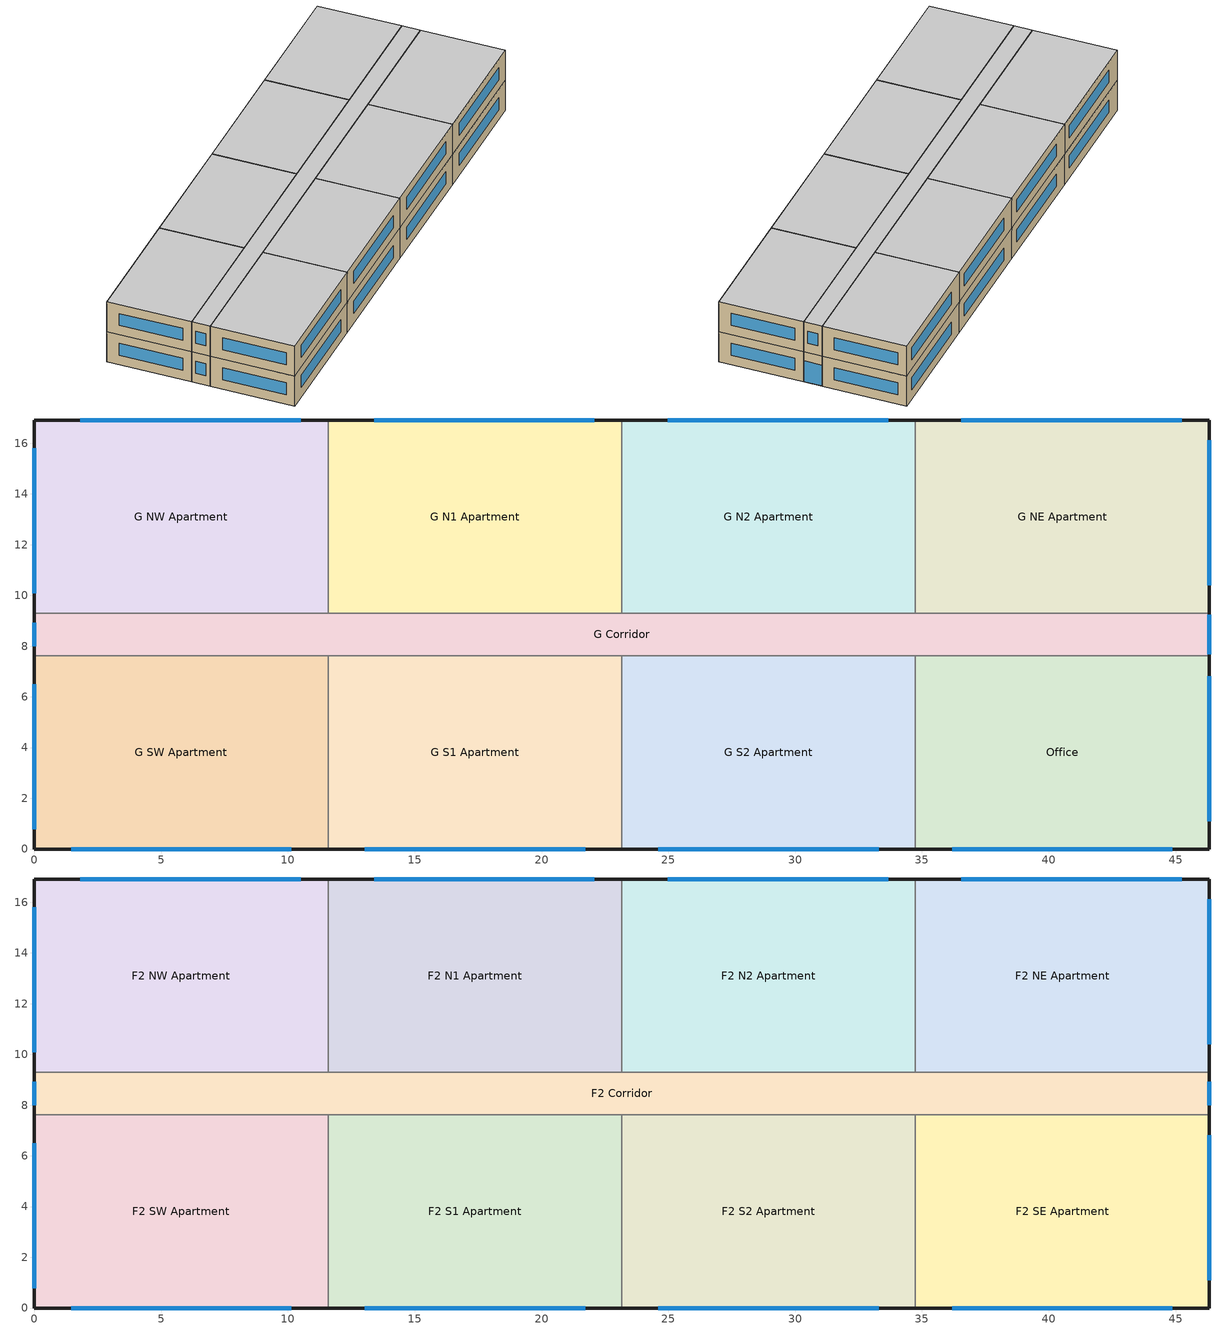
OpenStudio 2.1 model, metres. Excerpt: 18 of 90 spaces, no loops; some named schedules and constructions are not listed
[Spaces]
G S1 Apartment
 floor ground: 23.16,7.62 23.16,0 11.58,0 11.58,7.62 z0
 wall outside: 11.58,0 23.16,0 z0:3.05
 wall to G S2 Apartment: 23.16,0 23.16,7.62 z0:3.05
 wall to G Corridor: 23.16,7.62 11.58,7.62 z0:3.05
 wall to G SW Apartment: 11.58,7.62 11.58,0 z0:3.05
 window: 13.03,0 21.72,0 z0.95:2.17
Office
 floor ground: 46.33,7.62 46.33,0 34.75,0 34.75,7.62 z0
 wall outside: 34.75,0 46.33,0 46.33,7.62 z0:3.05
 wall to G S2 Apartment: 34.75,7.62 34.75,0 z0:3.05
 wall to G Corridor: 46.33,7.62 34.75,7.62 z0:3.05
 window: 36.19,0 44.88,0 / 46.33,1.1 46.33,6.81 z0.95:2.17
G S2 Apartment
 floor ground: 34.75,7.62 34.75,0 23.16,0 23.16,7.62 z0
 wall outside: 23.16,0 34.75,0 z0:3.05
 wall to G Corridor: 34.75,7.62 23.16,7.62 z0:3.05
 window: 24.61,0 33.3,0 z0.95:2.17
G Corridor
 floor ground: 46.33,9.3 46.33,7.62 0,7.62 0,9.3 z0
 wall outside: 46.33,7.62 46.33,9.3 / 0,9.3 0,7.62 z0:3.05
 wall to G NW Apartment: 11.58,9.3 0,9.3 z0:3.05
 wall to G NE Apartment: 46.33,9.3 34.75,9.3 z0:3.05
 wall to G N1 Apartment: 23.16,9.3 11.58,9.3 z0:3.05
 wall to G SW Apartment: 0,7.62 11.58,7.62 z0:3.05
 wall to G N2 Apartment: 34.75,9.3 23.16,9.3 z0:3.05
 window: 46.33,7.67 46.33,9.25 z0:2.13; 0,8.91 0,8 z0.95:2.17
G NW Apartment
 floor ground: 11.58,16.92 11.58,9.3 0,9.3 0,16.92 z0
 wall outside: 11.58,16.92 0,16.92 0,9.3 z0:3.05
 wall to G N1 Apartment: 11.58,9.3 11.58,16.92 z0:3.05
 window: 0,15.8 0,10.08 / 10.5,16.92 1.81,16.92 z0.95:2.17
G N1 Apartment
 floor ground: 23.16,16.92 23.16,9.3 11.58,9.3 11.58,16.92 z0
 wall outside: 23.16,16.92 11.58,16.92 z0:3.05
 wall to G N2 Apartment: 23.16,9.3 23.16,16.92 z0:3.05
 window: 22.08,16.92 13.4,16.92 z0.95:2.17
G N2 Apartment
 floor ground: 34.75,16.92 34.75,9.3 23.16,9.3 23.16,16.92 z0
 wall outside: 34.75,16.92 23.16,16.92 z0:3.05
 wall to G NE Apartment: 34.75,9.3 34.75,16.92 z0:3.05
 window: 33.66,16.92 24.98,16.92 z0.95:2.17
G NE Apartment
 floor ground: 46.33,16.92 46.33,9.3 34.75,9.3 34.75,16.92 z0
 wall outside: 46.33,9.3 46.33,16.92 34.75,16.92 z0:3.05
 window: 46.33,10.4 46.33,16.11 / 45.25,16.92 36.56,16.92 z0.95:2.17
G SW Apartment
 floor ground: 11.58,7.62 11.58,0 0,0 0,7.62 z0
 wall outside: 0,7.62 0,0 11.58,0 z0:3.05
 window: 0,6.5 0,0.79 / 1.45,0 10.13,0 z0.95:2.17
F2 N1 Apartment
 floor to G N1 Apartment: 23.16,16.92 23.16,9.3 11.58,9.3 11.58,16.92 z3.05
 wall outside: 23.16,16.92 11.58,16.92 z3.05:6.1
 wall to F2 Corridor: 11.58,9.3 23.16,9.3 z3.05:6.1
 wall to F2 N2 Apartment: 23.16,9.3 23.16,16.92 z3.05:6.1
 wall to F2 NW Apartment: 11.58,16.92 11.58,9.3 z3.05:6.1
 window: 22.08,16.92 13.4,16.92 z4:5.22
 ceiling to F3 N1 Apartment: 23.16,9.3 23.16,16.92 11.58,16.92 11.58,9.3 z6.1
F2 Corridor
 floor to G Corridor: 46.33,9.3 46.33,7.62 0,7.62 0,9.3 z3.05
 wall outside: 0,9.3 0,7.62 / 46.33,7.62 46.33,9.3 z3.05:6.1
 wall to F2 SE Apartment: 34.75,7.62 46.33,7.62 z3.05:6.1
 wall to F2 SW Apartment: 0,7.62 11.58,7.62 z3.05:6.1
 wall to F2 N2 Apartment: 34.75,9.3 23.16,9.3 z3.05:6.1
 wall to F2 S1 Apartment: 11.58,7.62 23.16,7.62 z3.05:6.1
 wall to F2 S2 Apartment: 23.16,7.62 34.75,7.62 z3.05:6.1
 wall to F2 NE Apartment: 46.33,9.3 34.75,9.3 z3.05:6.1
 wall to F2 NW Apartment: 11.58,9.3 0,9.3 z3.05:6.1
 window: 0,8.91 0,8 / 46.33,8 46.33,8.91 z4:5.22
 ceiling to F3 Corridor: 46.33,7.62 46.33,9.3 0,9.3 0,7.62 z6.1
F2 S1 Apartment
 floor to G S1 Apartment: 23.16,7.62 23.16,0 11.58,0 11.58,7.62 z3.05
 wall outside: 11.58,0 23.16,0 z3.05:6.1
 wall to F2 S2 Apartment: 23.16,0 23.16,7.62 z3.05:6.1
 wall to F2 SW Apartment: 11.58,7.62 11.58,0 z3.05:6.1
 window: 13.03,0 21.72,0 z4:5.22
 ceiling to F3 S1 Apartment: 23.16,0 23.16,7.62 11.58,7.62 11.58,0 z6.1
F2 NE Apartment
 floor to G NE Apartment: 46.33,16.92 46.33,9.3 34.75,9.3 34.75,16.92 z3.05
 wall outside: 46.33,9.3 46.33,16.92 34.75,16.92 z3.05:6.1
 wall to F2 N2 Apartment: 34.75,16.92 34.75,9.3 z3.05:6.1
 window: 45.25,16.92 36.56,16.92 / 46.33,10.4 46.33,16.11 z4:5.22
 ceiling to F3 NE Apartment: 46.33,9.3 46.33,16.92 34.75,16.92 34.75,9.3 z6.1
F2 SW Apartment
 floor to G SW Apartment: 11.58,7.62 11.58,0 0,0 0,7.62 z3.05
 wall outside: 0,7.62 0,0 11.58,0 z3.05:6.1
 window: 1.45,0 10.13,0 / 0,6.5 0,0.79 z4:5.22
 ceiling to F3 SW Apartment: 11.58,0 11.58,7.62 0,7.62 0,0 z6.1
F2 NW Apartment
 floor to G NW Apartment: 11.58,16.92 11.58,9.3 0,9.3 0,16.92 z3.05
 wall outside: 11.58,16.92 0,16.92 0,9.3 z3.05:6.1
 window: 10.5,16.92 1.81,16.92 / 0,15.8 0,10.08 z4:5.22
 ceiling to F3 NW Apartment: 11.58,9.3 11.58,16.92 0,16.92 0,9.3 z6.1
F2 SE Apartment
 floor to Office: 46.33,7.62 46.33,0 34.75,0 34.75,7.62 z3.05
 wall outside: 34.75,0 46.33,0 46.33,7.62 z3.05:6.1
 wall to F2 S2 Apartment: 34.75,7.62 34.75,0 z3.05:6.1
 window: 46.33,1.1 46.33,6.81 / 36.19,0 44.88,0 z4:5.22
 ceiling to F3 SE Apartment: 46.33,0 46.33,7.62 34.75,7.62 34.75,0 z6.1
F2 N2 Apartment
 floor to G N2 Apartment: 34.75,16.92 34.75,9.3 23.16,9.3 23.16,16.92 z3.05
 wall outside: 34.75,16.92 23.16,16.92 z3.05:6.1
 window: 33.66,16.92 24.98,16.92 z4:5.22
 ceiling to F3 N2 Apartment: 34.75,9.3 34.75,16.92 23.16,16.92 23.16,9.3 z6.1
F2 S2 Apartment
 floor to G S2 Apartment: 34.75,7.62 34.75,0 23.16,0 23.16,7.62 z3.05
 wall outside: 23.16,0 34.75,0 z3.05:6.1
 window: 24.61,0 33.3,0 z4:5.22
 ceiling to F3 S2 Apartment: 34.75,0 34.75,7.62 23.16,7.62 23.16,0 z6.1
[Site]
Sable Island_NS_CAN: Latitude {deg}=43.93; Longitude {deg}=-60.02; Time Zone {hr}=-4; Elevation {m}=4; Terrain=City
[Building]
NECB 2011-HighriseApartment-NECB HDD Method-CAN_NS_Sable.Island.716000_CWEC.epw created: 2017-06-30 12:58:18 +0000: North Axis {deg}=0; Default Construction Set=NECB 2011 - HighApt - NECB HDD Method at climate 5; Standards Number of Stories=10; Standards Number of Above Ground Stories=10; Standards Building Type=HighriseApartment
[Site:GroundTemperature:BuildingSurface]
19.527, 19.502, 19.536, 19.598, 20.002, 21.64, 22.225, 22.375, 21.449, 20.121, 19.802, 19.633
[Site:WaterMainsTemperature]
Calculation Method=Correlation; Annual Average Outdoor Air Temperature {C}=7.4; Maximum Difference In Monthly Average Outdoor Air Temperatures {deltaC}=18.3
[SizingPeriod:DesignDay] Barometric Pressure {Pa}=101277; Sky Clearness=0; Rain Indicator=0; Snow Indicator=0; Day of Month=21; Daylight Saving Time Indicator=0; Humidity Indicating Type=Wetbulb; Dry-Bulb Temperature Range Modifier Type=DefaultMultipliers
Name | Maximum Dry-Bulb Temperature {C} | Daily Dry-Bulb Temperature Range {deltaC} | Humidity Indicating Conditions at Maximum Dry-Bulb | Wind Speed {m/s} | Wind Direction {deg} | Month | Day Type | Solar Model Indicator | ASHRAE Taub | ASHRAE Taud
Sable Island Ann Clg .4% Condns WB=>MDB | 21.4 | 4.5 | 20.5 | 5.5 | 190 | 8 | SummerDesignDay | ASHRAETau | 0.43 | 2.183
Sable Island Ann Clg .4% Condns DB=>MWB | 21.8 | 4.5 | 19.9 | 5.5 | 190 | 8 | SummerDesignDay | ASHRAETau | 0.43 | 2.183
Sable Island Ann Htg 99.6% Condns DB | -9.6 | 0 | -9.6 | 10.3 | 300 | 2 | WinterDesignDay | ASHRAEClearSky
[Material:NoMass]
CP02 CARPET PAD: Roughness=VeryRough; Thermal Resistance {m2-K/W}=0.21648; Thermal Absorptance=0.9; Solar Absorptance=0.7; Visible Absorptance=0.8
[Material]
Name | Roughness | Thickness {m} | Conductivity {W/m-K} | Density {kg/m3} | Specific Heat {J/kg-K} | Thermal Absorptance | Solar Absorptance | Visible Absorptance
100mm Normalweight concrete floor | MediumSmooth | 0.1016 | 2.31 | 2322 | 832
G01 13mm gypsum board | Smooth | 0.0127 | 0.16 | 800 | 1090 | 0.9 | 0.7 | 0.5
G05 25mm wood | MediumSmooth | 0.0254 | 0.15 | 608 | 1630 | 0.9 | 0.5 | 0.5
[Construction]
Typical Interior Floor: 100mm Normalweight concrete floor, CP02 CARPET PAD
Typical Interior Wall: G01 13mm gypsum board, G01 13mm gypsum board
Typical Interior Ceiling: CP02 CARPET PAD, 100mm Normalweight concrete floor
Typical Interior Window: Clear 3mm
Typical Interior Door; Typical Interior Partition: G05 25mm wood
Customized Fenestration: cond=0.220 tvis=0.220 tsol=0.232: Customized Fenestration:: cond=0.220 tvis=0.220 tsol=0.232
Customized Fenestration: cond=0.220 tvis=0.441 tsol=0.279: Customized Fenestration:: cond=0.220 tvis=0.441 tsol=0.279
Customized Fenestration: cond=0.220 tvis=0.294 tsol=0.332: Customized Fenestration:: cond=0.220 tvis=0.294 tsol=0.332
Customized Fenestration: cond=0.220 tvis=0.898 tsol=0.837: Customized Fenestration:: cond=0.220 tvis=0.898 tsol=0.837
[DefaultConstructionSet]
NECB 2011 - HighApt - NECB HDD Method at climate 5: Default Exterior Surface Constructions=NECB 2011 - HighApt - NECB HDD Method at climate 5; Default Interior Surface Constructions=Default Surface Constructions 2; Default Ground Contact Surface Constructions=NECB 2011 - HighApt - NECB HDD Method at climate 6; Default Exterior SubSurface Constructions=NECB 2011 - HighApt - NECB HDD Method at climate 5; Default Interior SubSurface Constructions=Default Sub Surface Constructions 2; Interior Partition Construction=Typical Interior Partition
[DefaultSurfaceConstructions]
Name | Floor Construction | Wall Construction | Roof Ceiling Construction
Default Surface Constructions 2 | Typical Interior Floor | Typical Interior Wall | Typical Interior Ceiling
NECB 2011 - HighApt - NECB HDD Method at climate 5 | Customized opaque construction {175ed0aa-c797-45c4-bccd-ceaa0ee3fff7} to conductance of 0.183 | Customized opaque construction {d31fcdc0-99ab-4887-ab6c-72c48977ef6a} to conductance of 0.278 | Customized opaque construction {1b6dd3f2-b2ae-42b2-b140-8f8b4a4ba158} to conductance of 0.183
NECB 2011 - HighApt - NECB HDD Method at climate 6 | Customized opaque construction {28d5d548-6598-4599-8a07-bbe6587d360a} to conductance of 0.757 | Customized opaque construction {28d5d548-6598-4599-8a07-bbe6587d360a} to conductance of 0.379 | Customized opaque construction {28d5d548-6598-4599-8a07-bbe6587d360a} to conductance of 0.379
[DefaultSubSurfaceConstructions]
Name | Fixed Window Construction | Operable Window Construction | Door Construction | Glass Door Construction | Overhead Door Construction | Skylight Construction | Tubular Daylight Dome Construction | Tubular Daylight Diffuser Construction
Default Sub Surface Constructions 2 | Typical Interior Window | Typical Interior Window | Typical Interior Door
NECB 2011 - HighApt - NECB HDD Method at climate 5 | Customized Fenestration: cond=0.220 tvis=0.220 tsol=0.232 | Customized Fenestration: cond=0.220 tvis=0.220 tsol=0.232 | Customized opaque construction {afe2a6b6-c24d-4c0b-a9a7-04c37b59801d} to conductance of 2.2 | Customized Fenestration: cond=0.220 tvis=0.441 tsol=0.279 | Customized opaque construction {4c466ba6-6a30-47b3-add3-35c8f255596c} to conductance of 2.2 | Customized Fenestration: cond=0.220 tvis=0.294 tsol=0.332 | Customized Fenestration: cond=0.220 tvis=0.898 tsol=0.837 | Customized Fenestration: cond=0.220 tvis=0.898 tsol=0.837
[WindowMaterial:Glazing]
Clear 3mm: Optical Data Type=SpectralAverage; Thickness {m}=0.003; Solar Transmittance at Normal Incidence=0.837; Front Side Solar Reflectance at Normal Incidence=0.075; Back Side Solar Reflectance at Normal Incidence=0.075; Visible Transmittance at Normal Incidence=0.898; Front Side Visible Reflectance at Normal Incidence=0.081; Back Side Visible Reflectance at Normal Incidence=0.081; Infrared Transmittance at Normal Incidence=0; Front Side Infrared Hemispherical Emissivity=0.84; Back Side Infrared Hemispherical Emissivity=0.84; Conductivity {W/m-K}=0.9; Dirt Correction Factor for Solar and Visible Transmittance=1; Solar Diffusing=No
[WindowMaterial:SimpleGlazingSystem] U-Factor {W/m2-K}=2.2; Solar Heat Gain Coefficient=0.6; Visible Transmittance=0.21
Customized Fenestration:: cond=0.220 tvis=0.220 tsol=0.232; Customized Fenestration:: cond=0.220 tvis=0.441 tsol=0.279; Customized Fenestration:: cond=0.220 tvis=0.294 tsol=0.332; Customized Fenestration:: cond=0.220 tvis=0.898 tsol=0.837
[Space] Part of Total Floor Area=Yes
Name | Space Type | Building Story | Thermal Zone
F2 NE Apartment | Space Function Dwelling Unit(s) | Building Story 2 | Sp-F2 NE Apartment Sys-1 Flr-7 Sch-G HPlcmt-north ZN
F2 N1 Apartment | Space Function Dwelling Unit(s) | Building Story 2 | Sp-F2 N1 Apartment Sys-1 Flr-7 Sch-G HPlcmt-north ZN
F2 Corridor | Space Function Corr. < 2.4m wide-sch-G | Building Story 2 | Sp-F2 Corridor Sys-1 Flr-7 Sch-G HPlcmt-east ZN
F2 S1 Apartment | Space Function Dwelling Unit(s) | Building Story 2 | Sp-F2 S1 Apartment Sys-1 Flr-7 Sch-G HPlcmt-south ZN
F2 SW Apartment | Space Function Dwelling Unit(s) | Building Story 2 | Sp-F2 SW Apartment Sys-1 Flr-7 Sch-G HPlcmt-south ZN
G S1 Apartment | Space Function Dwelling Unit(s) | Building Story 1 | Sp-G S1 Apartment Sys-1 Flr-5 Sch-G HPlcmt-south ZN
Office | Space Function Office - enclosed | Building Story 1 | Sp-Office Sys-6 Flr-5 Sch-A HPlcmt-south ZN
G N2 Apartment | Space Function Dwelling Unit(s) | Building Story 1 | Sp-G N2 Apartment Sys-1 Flr-5 Sch-G HPlcmt-north ZN
G S2 Apartment | Space Function Dwelling Unit(s) | Building Story 1 | Sp-G S2 Apartment Sys-1 Flr-5 Sch-G HPlcmt-south ZN
G Corridor | Space Function Corr. < 2.4m wide-sch-G | Building Story 1 | Sp-G Corridor Sys-1 Flr-5 Sch-G HPlcmt-east ZN
G NW Apartment | Space Function Dwelling Unit(s) | Building Story 1 | Sp-G NW Apartment Sys-1 Flr-5 Sch-G HPlcmt-north ZN
G N1 Apartment | Space Function Dwelling Unit(s) | Building Story 1 | Sp-G N1 Apartment Sys-1 Flr-5 Sch-G HPlcmt-north ZN
F2 NW Apartment | Space Function Dwelling Unit(s) | Building Story 2 | Sp-F2 NW Apartment Sys-1 Flr-7 Sch-G HPlcmt-north ZN
F2 S2 Apartment | Space Function Dwelling Unit(s) | Building Story 2 | Sp-F2 S2 Apartment Sys-1 Flr-7 Sch-G HPlcmt-south ZN
F2 SE Apartment | Space Function Dwelling Unit(s) | Building Story 2 | Sp-F2 SE Apartment Sys-1 Flr-7 Sch-G HPlcmt-south ZN
G SW Apartment | Space Function Dwelling Unit(s) | Building Story 1 | Sp-G SW Apartment Sys-1 Flr-5 Sch-G HPlcmt-south ZN
F2 N2 Apartment | Space Function Dwelling Unit(s) | Building Story 2 | Sp-F2 N2 Apartment Sys-1 Flr-7 Sch-G HPlcmt-north ZN
G NE Apartment | Space Function Dwelling Unit(s) | Building Story 1 | Sp-G NE Apartment Sys-1 Flr-5 Sch-G HPlcmt-north ZN
[BuildingStory]
Name | Nominal Z Coordinate {m}
Building Story 1 | 0
Building Story 2 | 3.0478
[SpaceType] Standards Building Type=Space Function
Name | Default Schedule Set | Design Specification Outdoor Air Object | Standards Space Type
Space Function Office - enclosed | Space Function Office - enclosed Schedule Set | Space Function Office - enclosed Ventilation | Office - enclosed
Space Function Corr. < 2.4m wide-sch-G | Space Function Corr. < 2.4m wide-sch-G Schedule Set | Space Function Corr. < 2.4m wide-sch-G Ventilation | Corr. < 2.4m wide-sch-G
Space Function Dwelling Unit(s) | Space Function Dwelling Unit(s) Schedule Set | Space Function Dwelling Unit(s) Ventilation | Dwelling Unit(s)
[People] Work Efficiency Schedule=Work Efficiency Schedule; Clothing Insulation Schedule=Clothing Schedule; Air Velocity Schedule=Air Velocity Schedule
Name | People Definition | Space or SpaceType
Space Function Corr. < 2.4m wide-sch-G People | Space Function Corr. < 2.4m wide-sch-G People Definition | Space Function Corr. < 2.4m wide-sch-G
Space Function Dwelling Unit(s) People | Space Function Dwelling Unit(s) People Definition | Space Function Dwelling Unit(s)
[Lights]
Name | Lights Definition | Space or SpaceType
Space Function Corr. < 2.4m wide-sch-G Lights | Space Function Corr. < 2.4m wide-sch-G Lights Definition | Space Function Corr. < 2.4m wide-sch-G
Space Function Dwelling Unit(s) Lights | Space Function Dwelling Unit(s) Lights Definition | Space Function Dwelling Unit(s)
[DesignSpecification:OutdoorAir] Outdoor Air Method=Sum
Name | Outdoor Air Flow per Floor Area {m3/s-m2}
Space Function Corr. < 2.4m wide-sch-G Ventilation | 0.0003048
Space Function Dwelling Unit(s) Ventilation | 0.00034544
[DefaultScheduleSet] People Activity Level Schedule=NECB-Activity; Infiltration Schedule=Always On
Name | Number of People Schedule | Lighting Schedule | Electric Equipment Schedule
Space Function Corr. < 2.4m wide-sch-G Schedule Set; Space Function Dwelling Unit(s) Schedule Set | NECB-G-Occupancy | NECB-G-Lighting | NECB-G-Electric-Equipment
Space Function Office - enclosed Schedule Set | NECB-A-Occupancy | NECB-A-Lighting | NECB-A-Electric-Equipment
[ThermostatSetpoint:DualSetpoint]
Name | Heating Setpoint Temperature Schedule | Cooling Setpoint Temperature Schedule
Space Function Dwelling Unit(s) Thermostat 112; Space Function Dwelling Unit(s) Thermostat 113; Space Function Dwelling Unit(s) Thermostat 114; Space Function Dwelling Unit(s) Thermostat 115; Space Function Corr. < 2.4m wide-sch-G Thermostat 15; Space Function Dwelling Unit(s) Thermostat 116; Space Function Dwelling Unit(s) Thermostat 117; Space Function Dwelling Unit(s) Thermostat 118; Space Function Dwelling Unit(s) Thermostat 127; Space Function Dwelling Unit(s) Thermostat 128; Space Function Dwelling Unit(s) Thermostat 129; Space Function Dwelling Unit(s) Thermostat 130; Space Function Corr. < 2.4m wide-sch-G Thermostat 17; Space Function Dwelling Unit(s) Thermostat 131; Space Function Dwelling Unit(s) Thermostat 132; Space Function Dwelling Unit(s) Thermostat 133; Space Function Dwelling Unit(s) Thermostat 134 | NECB-G-Thermostat Setpoint-Heating | NECB-G-Thermostat Setpoint-Cooling
Space Function Office - enclosed Thermostat 2 | NECB-A-Thermostat Setpoint-Heating | NECB-A-Thermostat Setpoint-Cooling
[ElectricEquipment]
Space Function Dwelling Unit(s) Elec Equip: Electric Equipment Definition=Space Function Dwelling Unit(s) Elec Equip Definition; Space or SpaceType=Space Function Dwelling Unit(s)
[SpaceInfiltration:DesignFlowRate] Schedule=Always On Discrete; Design Flow Rate Calculation Method=Flow/ExteriorArea; Flow per Exterior Surface Area {m3/s-m2}=0.00025; Constant Term Coefficient=0; Temperature Term Coefficient=0; Velocity Term Coefficient=0.224; Velocity Squared Term Coefficient=0
Name | Space or SpaceType
F2 Corridor Infiltration | F2 Corridor
F2 N1 Apartment Infiltration | F2 N1 Apartment
F2 N2 Apartment Infiltration | F2 N2 Apartment
F2 NE Apartment Infiltration | F2 NE Apartment
F2 NW Apartment Infiltration | F2 NW Apartment
F2 S1 Apartment Infiltration | F2 S1 Apartment
F2 S2 Apartment Infiltration | F2 S2 Apartment
F2 SE Apartment Infiltration | F2 SE Apartment
F2 SW Apartment Infiltration | F2 SW Apartment
G Corridor Infiltration | G Corridor
G N1 Apartment Infiltration | G N1 Apartment
G N2 Apartment Infiltration | G N2 Apartment
G NE Apartment Infiltration | G NE Apartment
G NW Apartment Infiltration | G NW Apartment
G S1 Apartment Infiltration | G S1 Apartment
G S2 Apartment Infiltration | G S2 Apartment
G SW Apartment Infiltration | G SW Apartment
Office Infiltration | Office
[ThermalZone] Use Ideal Air Loads=No
Name | Thermostat
Sp-G NW Apartment Sys-1 Flr-5 Sch-G HPlcmt-north ZN | Space Function Dwelling Unit(s) Thermostat 112
Sp-G N2 Apartment Sys-1 Flr-5 Sch-G HPlcmt-north ZN | Space Function Dwelling Unit(s) Thermostat 113
Sp-G NE Apartment Sys-1 Flr-5 Sch-G HPlcmt-north ZN | Space Function Dwelling Unit(s) Thermostat 114
Sp-G N1 Apartment Sys-1 Flr-5 Sch-G HPlcmt-north ZN | Space Function Dwelling Unit(s) Thermostat 115
Sp-G Corridor Sys-1 Flr-5 Sch-G HPlcmt-east ZN | Space Function Corr. < 2.4m wide-sch-G Thermostat 15
Sp-G SW Apartment Sys-1 Flr-5 Sch-G HPlcmt-south ZN | Space Function Dwelling Unit(s) Thermostat 116
Sp-G S1 Apartment Sys-1 Flr-5 Sch-G HPlcmt-south ZN | Space Function Dwelling Unit(s) Thermostat 117
Sp-G S2 Apartment Sys-1 Flr-5 Sch-G HPlcmt-south ZN | Space Function Dwelling Unit(s) Thermostat 118
Sp-F2 NW Apartment Sys-1 Flr-7 Sch-G HPlcmt-north ZN | Space Function Dwelling Unit(s) Thermostat 127
Sp-F2 N1 Apartment Sys-1 Flr-7 Sch-G HPlcmt-north ZN | Space Function Dwelling Unit(s) Thermostat 128
Sp-F2 N2 Apartment Sys-1 Flr-7 Sch-G HPlcmt-north ZN | Space Function Dwelling Unit(s) Thermostat 129
Sp-F2 NE Apartment Sys-1 Flr-7 Sch-G HPlcmt-north ZN | Space Function Dwelling Unit(s) Thermostat 130
Sp-F2 Corridor Sys-1 Flr-7 Sch-G HPlcmt-east ZN | Space Function Corr. < 2.4m wide-sch-G Thermostat 17
Sp-F2 SE Apartment Sys-1 Flr-7 Sch-G HPlcmt-south ZN | Space Function Dwelling Unit(s) Thermostat 131
Sp-F2 SW Apartment Sys-1 Flr-7 Sch-G HPlcmt-south ZN | Space Function Dwelling Unit(s) Thermostat 132
Sp-F2 S2 Apartment Sys-1 Flr-7 Sch-G HPlcmt-south ZN | Space Function Dwelling Unit(s) Thermostat 133
Sp-F2 S1 Apartment Sys-1 Flr-7 Sch-G HPlcmt-south ZN | Space Function Dwelling Unit(s) Thermostat 134
Sp-Office Sys-6 Flr-5 Sch-A HPlcmt-south ZN | Space Function Office - enclosed Thermostat 2
